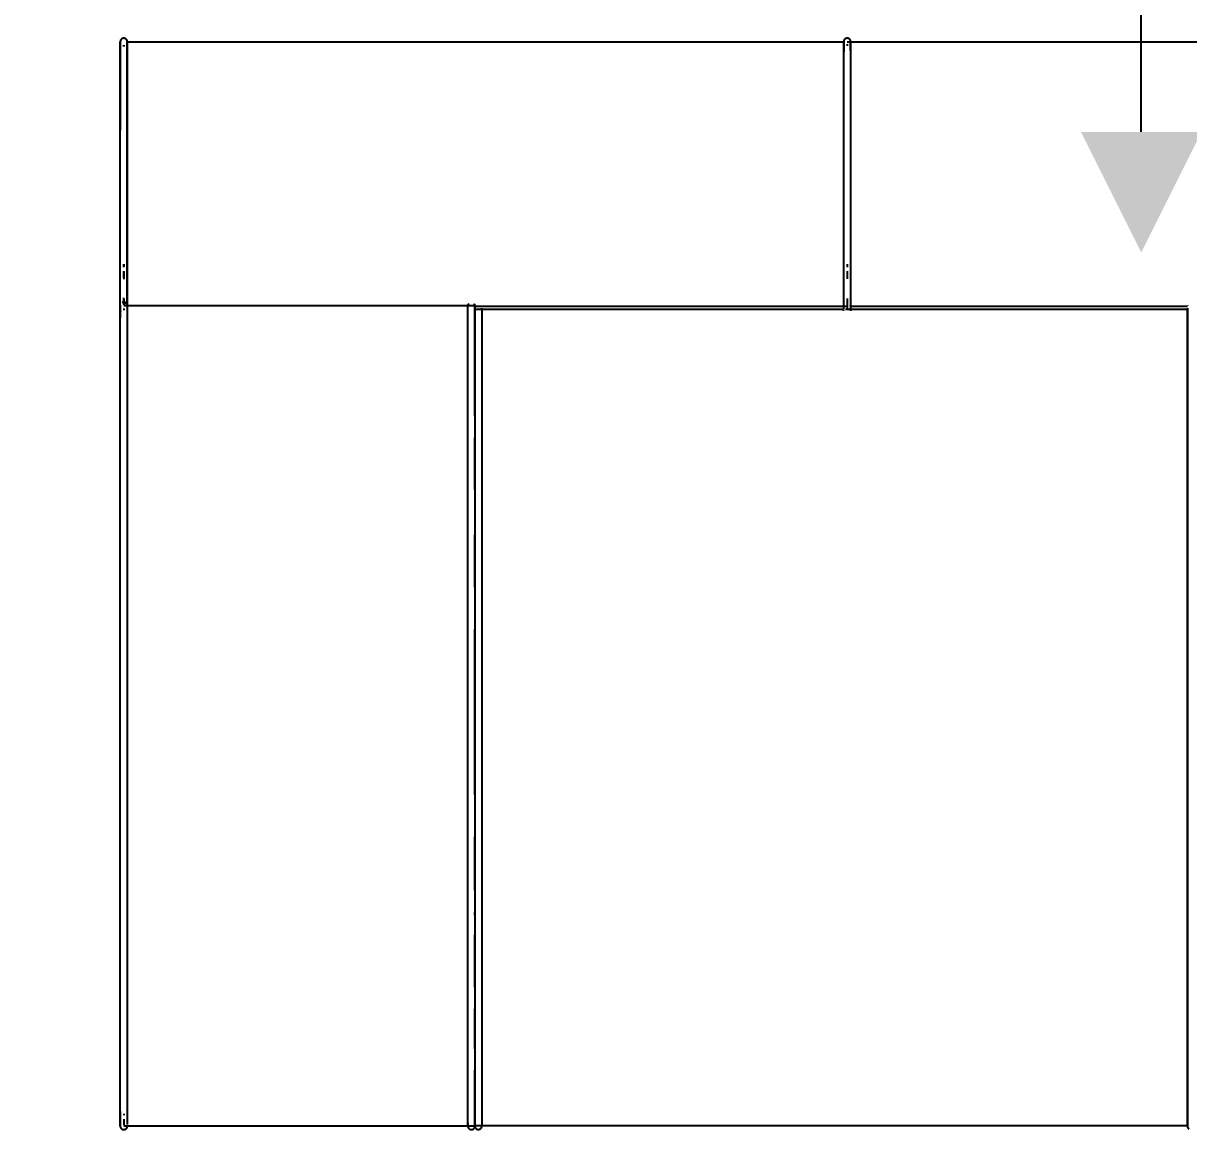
# Model space of a CAD drawing. Header units: metres. Extents: x -658 to -58, y -713 to -118.
# Drawn here: x -318.821 to -317.758, y -141.377 to -140.368 of the extents above; entities that cross this region are included whole.
import ezdxf
from ezdxf import colors
from ezdxf.entities.mleader import LeaderData, LeaderLine
from ezdxf.math import Vec2, Vec3

# ---------------------------------------------------------------- set-up
doc = ezdxf.new("R2010")
doc.units = ezdxf.units.M
doc.header["$LTSCALE"] = 100
for name, color, linetype in [('ARR', 114, 'Continuous'), ('plan', 8, 'Continuous'), ('WATER TEXT', 3, 'Continuous')]:
    doc.layers.add(name, color=color, linetype=linetype)
doc.styles.add('02-GROUND-FOR WORK$0$MZ', font='romans.shx', dxfattribs={"width": 0.8})

# ---------------------------------------------------------------- blocks, each defined once
blk = doc.blocks.new('Boxplay_Two_Seat_Settee_Sofa__-_HighTower_13286 - Boxplay_Two_Seat_Settee_Sofa__-_HighTower_13286-V112-الدور الارضي')
for p, q in [((0.3431, 0.454), (-0.8399, 0.454)), ((0.3399, 0.454), (0.3399, 0.454)), ((0.3399, 0.4461), (0.3399, 0.454)), ((0.3431, 0.4516), (0.3431, 0.4503)), ((0.3462, 0.454), (0.3462, 0.4446)), ((1.0001, 0.454), (0.3462, 0.454)), ((0.3462, 0.4488), (0.3462, 0.454)), ((0.3462, 0.251), (0.3462, 0.4488)), ((1.0001, 0.454), (1.0001, 0.454)), ((1.0001, 0.4461), (1.0001, 0.454)), ((1.0001, 0.4488), (1.0001, 0.454)), ((1.0001, 0.251), (1.0001, 0.4488)), ((1.0033, 0.4508), (1.0033, 0.4496)), ((1.0033, 0.4497), (1.0033, 0.4508)), ((1.0065, 0.3065), (1.0065, 0.3732)), ((1.0065, 0.2147), (1.0065, 0.2869)), ((0.3431, 0.251), (0.3431, 0.2481)), ((0.3462, 0.2446), (0.3462, 0.251)), ((1.0001, 0.2446), (1.0001, 0.251)), ((1.0033, 0.2481), (1.0033, 0.2511)), ((1.0033, 0.2509), (1.0033, 0.2488)), ((1.0033, 0.2384), (1.0033, 0.2447)), ((0.3431, 0.2446), (0.3431, 0.2376)), ((0.3462, 0.2096), (0.3462, 0.2446)), ((1.0001, 0.2134), (1.0001, 0.2446)), ((1.0033, 0.2442), (1.0033, 0.2374)), ((0.3403, 0.2127), (0.0326, 0.2127)), ((0.6828, 0.2127), (0.3422, 0.2127)), ((0.3431, 0.2195), (0.3431, 0.2096)), ((0.6828, 0.2131), (0.6828, 0.2096)), ((0.686, 0.2131), (0.6828, 0.2131)), ((0.6828, 0.2075), (0.6828, 0.2131)), ((1.0033, 0.2131), (0.6863, 0.2131)), ((0.6892, 0.2096), (0.6892, 0.2131)), ((1.0001, 0.2131), (1.0001, 0.2096)), ((1.0033, 0.2147), (1.0033, 0.2202)), ((1.0033, 0.2192), (1.0033, 0.2138)), ((1.0033, 0.2142), (1.0033, 0.2148)), ((1.0065, 0.2096), (1.0065, 0.2131)), ((1.0065, 0.2108), (1.0065, 0.2127)), ((1.0065, 0.2108), (1.0065, 0.2127)), ((0.3445, 0.2098), (0.0326, 0.2098)), ((0.0326, 0.2098), (0.0326, 0.2041)), ((0.0326, 0.2041), (0.0326, -0.5224)), ((0.3399, 0.2096), (0.3399, 0.2088)), ((0.3399, 0.2088), (0.3399, 0.2083)), ((0.3462, 0.2085), (0.3462, 0.2088)), ((0.6794, 0.2098), (0.3463, 0.2098)), ((0.6765, 0.2098), (0.6765, 0.2098)), ((0.6765, 0.2098), (0.6765, 0.2096)), ((0.6765, 0.2096), (0.6765, 0.2088)), ((0.6765, 0.2088), (0.6765, 0.2083)), ((0.6828, 0.2098), (0.6797, 0.2098)), ((0.6828, 0.1125), (0.6828, 0.2075)), ((1.0033, 0.2105), (1.0033, 0.209)), ((1.0065, 0.2085), (1.0065, 0.2108)), ((1.0065, 0.2085), (1.0065, 0.2108)), ((1.0065, 0.2085), (1.0065, 0.2083)), ((1.0065, 0.2085), (1.0065, 0.2083)), ((1.0065, 0.1692), (1.0065, 0.2019)), ((1.0065, 0.113), (1.0065, 0.1495)), ((0.6828, 0.0453), (0.6828, 0.0926)), ((1.0065, 0.0457), (1.0065, 0.093)), ((0.6828, -0.0435), (0.6828, 0.004)), ((1.0065, -0.1416), (1.0065, 0.0048)), ((0.6828, -0.2329), (0.6828, -0.0825)), ((0.6828, -0.3202), (0.6828, -0.2719)), ((1.0065, -0.3194), (1.0065, -0.2719)), ((0.6828, -0.3427), (0.6828, -0.3406)), ((0.6828, -0.4085), (0.6828, -0.3611)), ((1.0065, -0.4079), (1.0065, -0.3606)), ((0.6828, -0.4651), (0.6828, -0.4285)), ((1.0065, -0.5219), (1.0065, -0.4279)), ((0.6828, -0.5229), (0.6828, -0.4847)), ((0.0326, -0.5224), (0.0326, -0.5282)), ((0.0326, -0.5282), (0.0326, -0.5347)), ((0.6828, -0.5286), (0.6828, -0.5229)), ((0.6828, -0.5286), (0.6828, -0.5343)), ((0.6828, -0.5348), (0.6828, -0.5286)), ((1.0001, -0.5286), (1.0001, -0.5343)), ((1.0033, -0.5243), (1.0033, -0.5257)), ((1.0033, -0.5293), (1.0033, -0.5348)), ((0.0326, -0.5355), (0.6828, -0.5355)), ((0.6828, -0.5347), (0.6828, -0.5347)), ((0.6828, -0.5357), (1.0033, -0.5357)), ((0.6892, -0.5327), (0.6892, -0.5341))]:
    blk.add_line(p, q)
at = {"flags": 128}
for points in [[(0.3399, 0.454), (0.3399, 0.4541), (0.3399, 0.4542), (0.3399, 0.4544), (0.3399, 0.4545), (0.34, 0.4546), (0.34, 0.4547), (0.34, 0.4549), (0.3401, 0.455), (0.3401, 0.4551), (0.3401, 0.4552), (0.3402, 0.4553), (0.3403, 0.4555), (0.3403, 0.4556), (0.3404, 0.4557), (0.3405, 0.4558), (0.3405, 0.4559), (0.3406, 0.456), (0.3407, 0.4561), (0.3408, 0.4562), (0.3409, 0.4563), (0.341, 0.4564), (0.341, 0.4564), (0.3411, 0.4565), (0.3413, 0.4566), (0.3414, 0.4567), (0.3415, 0.4567), (0.3416, 0.4568), (0.3417, 0.4568), (0.3418, 0.4569), (0.3419, 0.4569), (0.342, 0.457), (0.3422, 0.457), (0.3423, 0.4571), (0.3424, 0.4571), (0.3425, 0.4571), (0.3427, 0.4571), (0.3428, 0.4572), (0.3429, 0.4572), (0.343, 0.4572), (0.3431, 0.4572)], [(0.3399, 0.454), (0.3399, 0.454), (0.3399, 0.454), (0.3399, 0.4539), (0.3399, 0.4539), (0.3399, 0.4539), (0.3399, 0.4538), (0.3399, 0.4537), (0.3399, 0.4537), (0.3399, 0.4536), (0.3399, 0.4535), (0.3399, 0.4534), (0.3399, 0.4533), (0.3399, 0.4531), (0.3399, 0.453), (0.3399, 0.4529), (0.3399, 0.4527), (0.3399, 0.4526), (0.3399, 0.4524), (0.3399, 0.4522), (0.3399, 0.4521), (0.3399, 0.4519), (0.3399, 0.4517), (0.3399, 0.4515), (0.3399, 0.4513), (0.3399, 0.4511), (0.3399, 0.4509), (0.3399, 0.4506), (0.3399, 0.4504), (0.3399, 0.4502), (0.3399, 0.4499), (0.3399, 0.4497), (0.3399, 0.4495), (0.3399, 0.4492), (0.3399, 0.449), (0.3399, 0.4488)], [(0.3399, 0.4488), (0.3399, 0.4022), (0.3399, 0.3552), (0.3399, 0.308), (0.3399, 0.2608), (0.3399, 0.251)], [(0.3431, 0.4572), (0.3432, 0.4572), (0.3433, 0.4572), (0.3435, 0.4571), (0.3436, 0.4571), (0.3437, 0.4571), (0.3438, 0.4571), (0.3439, 0.457), (0.3441, 0.457), (0.3442, 0.457), (0.3443, 0.4569), (0.3444, 0.4569), (0.3445, 0.4568), (0.3446, 0.4567), (0.3448, 0.4567), (0.3449, 0.4566), (0.345, 0.4565), (0.3451, 0.4565), (0.3452, 0.4564), (0.3453, 0.4563), (0.3453, 0.4562), (0.3454, 0.4561), (0.3455, 0.456), (0.3456, 0.4559), (0.3457, 0.4558), (0.3457, 0.4557), (0.3458, 0.4556), (0.3459, 0.4555), (0.3459, 0.4554), (0.346, 0.4553), (0.346, 0.4551), (0.3461, 0.455), (0.3461, 0.4549), (0.3461, 0.4548), (0.3462, 0.4547), (0.3462, 0.4545), (0.3462, 0.4544), (0.3462, 0.4543), (0.3462, 0.4542), (0.3462, 0.454), (0.3462, 0.454)], [(0.3462, 0.4488), (0.3462, 0.4491), (0.3462, 0.4493), (0.3462, 0.4496), (0.3462, 0.4498), (0.3462, 0.45), (0.3462, 0.4503), (0.3462, 0.4505), (0.3462, 0.4507), (0.3462, 0.451), (0.3462, 0.4512), (0.3462, 0.4514), (0.3462, 0.4516), (0.3462, 0.4518), (0.3462, 0.452), (0.3462, 0.4521), (0.3462, 0.4523), (0.3462, 0.4525), (0.3462, 0.4526), (0.3462, 0.4528), (0.3462, 0.4529), (0.3462, 0.4531), (0.3462, 0.4532), (0.3462, 0.4533), (0.3462, 0.4534), (0.3462, 0.4535), (0.3462, 0.4536), (0.3462, 0.4537), (0.3462, 0.4538), (0.3462, 0.4538), (0.3462, 0.4539), (0.3462, 0.4539), (0.3462, 0.454), (0.3462, 0.454), (0.3462, 0.454)], [(0.3462, 0.454), (0.3462, 0.454), (0.3462, 0.454)], [(0.3462, 0.251), (0.3462, 0.2983), (0.3462, 0.3455), (0.3462, 0.3925), (0.3462, 0.4392), (0.3462, 0.4488)], [(1.0001, 0.454), (1.0001, 0.4541), (1.0001, 0.4542), (1.0001, 0.4544), (1.0002, 0.4545), (1.0002, 0.4546), (1.0002, 0.4547), (1.0002, 0.4549), (1.0003, 0.455), (1.0003, 0.4551), (1.0004, 0.4552), (1.0004, 0.4553), (1.0005, 0.4555), (1.0005, 0.4556), (1.0006, 0.4557), (1.0007, 0.4558), (1.0008, 0.4559), (1.0008, 0.456), (1.0009, 0.4561), (1.001, 0.4562), (1.0011, 0.4563), (1.0012, 0.4564), (1.0013, 0.4564), (1.0014, 0.4565), (1.0015, 0.4566), (1.0016, 0.4567), (1.0017, 0.4567), (1.0018, 0.4568), (1.0019, 0.4568), (1.002, 0.4569), (1.0021, 0.4569), (1.0023, 0.457), (1.0024, 0.457), (1.0025, 0.4571), (1.0026, 0.4571), (1.0028, 0.4571), (1.0029, 0.4571), (1.003, 0.4572), (1.0031, 0.4572), (1.0033, 0.4572), (1.0033, 0.4572)], [(1.0001, 0.454), (1.0001, 0.454), (1.0001, 0.454), (1.0001, 0.4539), (1.0001, 0.4539), (1.0001, 0.4539), (1.0001, 0.4538), (1.0001, 0.4537), (1.0001, 0.4537), (1.0001, 0.4536), (1.0001, 0.4535), (1.0001, 0.4534), (1.0001, 0.4533), (1.0001, 0.4531), (1.0001, 0.453), (1.0001, 0.4529), (1.0001, 0.4527), (1.0001, 0.4526), (1.0001, 0.4524), (1.0001, 0.4522), (1.0001, 0.4521), (1.0001, 0.4519), (1.0001, 0.4517), (1.0001, 0.4515), (1.0001, 0.4513), (1.0001, 0.4511), (1.0001, 0.4509), (1.0001, 0.4506), (1.0001, 0.4504), (1.0001, 0.4502), (1.0001, 0.4499), (1.0001, 0.4497), (1.0001, 0.4495), (1.0001, 0.4492), (1.0001, 0.449), (1.0001, 0.4488)], [(1.0001, 0.4488), (1.0001, 0.4022), (1.0001, 0.3552), (1.0001, 0.308), (1.0001, 0.2608), (1.0001, 0.251)], [(1.0033, 0.4572), (1.0034, 0.4572), (1.0036, 0.4572), (1.0037, 0.4571), (1.0038, 0.4571), (1.0039, 0.4571), (1.0041, 0.4571), (1.0042, 0.457), (1.0043, 0.457), (1.0044, 0.457), (1.0045, 0.4569), (1.0047, 0.4569), (1.0048, 0.4568), (1.0049, 0.4567), (1.005, 0.4567), (1.0051, 0.4566), (1.0052, 0.4565), (1.0053, 0.4565), (1.0054, 0.4564), (1.0055, 0.4563), (1.0056, 0.4562), (1.0057, 0.4561), (1.0057, 0.456), (1.0058, 0.4559), (1.0059, 0.4558), (1.006, 0.4557), (1.006, 0.4556), (1.0061, 0.4555), (1.0062, 0.4554), (1.0062, 0.4553), (1.0063, 0.4551), (1.0063, 0.455), (1.0063, 0.4549), (1.0064, 0.4548), (1.0064, 0.4547), (1.0064, 0.4545), (1.0064, 0.4544), (1.0065, 0.4543), (1.0065, 0.4542), (1.0065, 0.454), (1.0065, 0.454)], [(1.0065, 0.4488), (1.0065, 0.4491), (1.0065, 0.4493), (1.0065, 0.4496), (1.0065, 0.4498), (1.0065, 0.45), (1.0065, 0.4503), (1.0065, 0.4505), (1.0065, 0.4507), (1.0065, 0.451), (1.0065, 0.4512), (1.0065, 0.4514), (1.0065, 0.4516), (1.0065, 0.4518), (1.0065, 0.452), (1.0065, 0.4521), (1.0065, 0.4523), (1.0065, 0.4525), (1.0065, 0.4526), (1.0065, 0.4528), (1.0065, 0.4529), (1.0065, 0.4531), (1.0065, 0.4532), (1.0065, 0.4533), (1.0065, 0.4534), (1.0065, 0.4535), (1.0065, 0.4536), (1.0065, 0.4537), (1.0065, 0.4538), (1.0065, 0.4538), (1.0065, 0.4539), (1.0065, 0.4539), (1.0065, 0.454), (1.0065, 0.454), (1.0065, 0.454)], [(1.0065, 0.454), (1.0065, 0.454), (1.0065, 0.454)], [(1.0065, 0.454), (1.0065, 0.4321), (1.0065, 0.3994), (1.0065, 0.3794)], [(1.0065, 0.251), (1.0065, 0.2983), (1.0065, 0.3455), (1.0065, 0.3925), (1.0065, 0.4392), (1.0065, 0.4488)], [(1.0065, 0.3794), (1.0065, 0.3794), (1.0065, 0.3793), (1.0065, 0.3793), (1.0065, 0.3792), (1.0065, 0.3791), (1.0065, 0.379), (1.0065, 0.3789), (1.0065, 0.3788), (1.0065, 0.3787), (1.0065, 0.3785), (1.0065, 0.3784), (1.0065, 0.3783), (1.0065, 0.3781), (1.0065, 0.3779), (1.0065, 0.3778), (1.0065, 0.3776), (1.0065, 0.3774), (1.0065, 0.3772), (1.0065, 0.377), (1.0065, 0.3768), (1.0065, 0.3766), (1.0065, 0.3764), (1.0065, 0.3762), (1.0065, 0.3759), (1.0065, 0.3757), (1.0065, 0.3755), (1.0065, 0.3752), (1.0065, 0.375), (1.0065, 0.3747), (1.0065, 0.3745), (1.0065, 0.3742), (1.0065, 0.374), (1.0065, 0.3737), (1.0065, 0.3735), (1.0065, 0.3732), (1.0065, 0.3732)], [(0.3399, 0.251), (0.3399, 0.2507), (0.3399, 0.2505), (0.3399, 0.2502), (0.3399, 0.25), (0.3399, 0.2497), (0.3399, 0.2495), (0.3399, 0.2492), (0.3399, 0.249), (0.3399, 0.2487), (0.3399, 0.2485), (0.3399, 0.2483), (0.3399, 0.248), (0.3399, 0.2478), (0.3399, 0.2476), (0.3399, 0.2474), (0.3399, 0.2472), (0.3399, 0.247), (0.3399, 0.2468), (0.3399, 0.2466), (0.3399, 0.2464), (0.3399, 0.2462), (0.3399, 0.2461), (0.3399, 0.2459), (0.3399, 0.2457), (0.3399, 0.2456), (0.3399, 0.2455), (0.3399, 0.2453), (0.3399, 0.2452), (0.3399, 0.2451), (0.3399, 0.245), (0.3399, 0.2449), (0.3399, 0.2448), (0.3399, 0.2447), (0.3399, 0.2447), (0.3399, 0.2446), (0.3399, 0.2446), (0.3399, 0.2446)], [(0.3462, 0.2446), (0.3462, 0.2446), (0.3462, 0.2447), (0.3462, 0.2447), (0.3462, 0.2448), (0.3462, 0.2449), (0.3462, 0.245), (0.3462, 0.2451), (0.3462, 0.2452), (0.3462, 0.2453), (0.3462, 0.2454), (0.3462, 0.2456), (0.3462, 0.2457), (0.3462, 0.2459), (0.3462, 0.246), (0.3462, 0.2462), (0.3462, 0.2464), (0.3462, 0.2465), (0.3462, 0.2467), (0.3462, 0.2469), (0.3462, 0.2471), (0.3462, 0.2473), (0.3462, 0.2476), (0.3462, 0.2478), (0.3462, 0.248), (0.3462, 0.2482), (0.3462, 0.2485), (0.3462, 0.2487), (0.3462, 0.2489), (0.3462, 0.2492), (0.3462, 0.2494), (0.3462, 0.2497), (0.3462, 0.2499), (0.3462, 0.2502), (0.3462, 0.2504), (0.3462, 0.2507), (0.3462, 0.2509), (0.3462, 0.251)], [(1.0001, 0.251), (1.0001, 0.2507), (1.0001, 0.2505), (1.0001, 0.2502), (1.0001, 0.25), (1.0001, 0.2497), (1.0001, 0.2495), (1.0001, 0.2492), (1.0001, 0.249), (1.0001, 0.2487), (1.0001, 0.2485), (1.0001, 0.2483), (1.0001, 0.248), (1.0001, 0.2478), (1.0001, 0.2476), (1.0001, 0.2474), (1.0001, 0.2472), (1.0001, 0.247), (1.0001, 0.2468), (1.0001, 0.2466), (1.0001, 0.2464), (1.0001, 0.2462), (1.0001, 0.2461), (1.0001, 0.2459), (1.0001, 0.2457), (1.0001, 0.2456), (1.0001, 0.2455), (1.0001, 0.2453), (1.0001, 0.2452), (1.0001, 0.2451), (1.0001, 0.245), (1.0001, 0.2449), (1.0001, 0.2448), (1.0001, 0.2447), (1.0001, 0.2447), (1.0001, 0.2446), (1.0001, 0.2446), (1.0001, 0.2446)], [(1.0065, 0.2446), (1.0065, 0.2446), (1.0065, 0.2447), (1.0065, 0.2447), (1.0065, 0.2448), (1.0065, 0.2449), (1.0065, 0.245), (1.0065, 0.2451), (1.0065, 0.2452), (1.0065, 0.2453), (1.0065, 0.2454), (1.0065, 0.2456), (1.0065, 0.2457), (1.0065, 0.2459), (1.0065, 0.246), (1.0065, 0.2462), (1.0065, 0.2464), (1.0065, 0.2465), (1.0065, 0.2467), (1.0065, 0.2469), (1.0065, 0.2471), (1.0065, 0.2473), (1.0065, 0.2476), (1.0065, 0.2478), (1.0065, 0.248), (1.0065, 0.2482), (1.0065, 0.2485), (1.0065, 0.2487), (1.0065, 0.2489), (1.0065, 0.2492), (1.0065, 0.2494), (1.0065, 0.2497), (1.0065, 0.2499), (1.0065, 0.2502), (1.0065, 0.2504), (1.0065, 0.2507), (1.0065, 0.2509), (1.0065, 0.251)], [(0.3399, 0.2446), (0.3399, 0.2246), (0.3399, 0.211), (0.3399, 0.2096)], [(0.3462, 0.2096), (0.3462, 0.2221), (0.3462, 0.2412), (0.3462, 0.2446)], [(1.0001, 0.2446), (1.0001, 0.2246), (1.0001, 0.211), (1.0001, 0.2096)], [(1.0065, 0.2096), (1.0065, 0.2221), (1.0065, 0.2412), (1.0065, 0.2446)], [(0.0326, 0.2132), (0.0326, 0.213), (0.0326, 0.2129), (0.0326, 0.2128)], [(0.3399, 0.2129), (0.3399, 0.213), (0.3399, 0.2131)], [(0.6765, 0.2129), (0.6765, 0.213), (0.6765, 0.2131)], [(0.6828, 0.2131), (0.6828, 0.2133), (0.6829, 0.2134), (0.6829, 0.2135), (0.6829, 0.2136), (0.6829, 0.2138), (0.6829, 0.2139), (0.683, 0.214), (0.683, 0.2141), (0.6831, 0.2143), (0.6831, 0.2144), (0.6831, 0.2145), (0.6832, 0.2146), (0.6833, 0.2147), (0.6833, 0.2148)], [(0.6828, 0.2131), (0.6828, 0.2131), (0.6828, 0.2131)], [(0.6828, 0.2131), (0.6828, 0.2131), (0.6828, 0.2131), (0.6828, 0.2131), (0.6828, 0.2131), (0.6828, 0.213), (0.6828, 0.2129), (0.6828, 0.2129), (0.6828, 0.2128), (0.6828, 0.2127), (0.6828, 0.2126), (0.6828, 0.2125), (0.6828, 0.2124), (0.6828, 0.2123), (0.6828, 0.2122), (0.6828, 0.212), (0.6828, 0.2119), (0.6828, 0.2117), (0.6828, 0.2116), (0.6828, 0.2114), (0.6828, 0.2112), (0.6828, 0.211), (0.6828, 0.2108), (0.6828, 0.2106), (0.6828, 0.2104), (0.6828, 0.2102), (0.6828, 0.21), (0.6828, 0.2098), (0.6828, 0.2095), (0.6828, 0.2093), (0.6828, 0.2091), (0.6828, 0.2088), (0.6828, 0.2086), (0.6828, 0.2084), (0.6828, 0.2081), (0.6828, 0.2079), (0.6828, 0.2076), (0.6828, 0.2075)], [(0.6888, 0.2147), (0.6888, 0.2146), (0.6889, 0.2145), (0.6889, 0.2144), (0.689, 0.2143), (0.689, 0.2142), (0.6891, 0.214), (0.6891, 0.2139), (0.6891, 0.2138), (0.6892, 0.2137), (0.6892, 0.2135), (0.6892, 0.2134), (0.6892, 0.2133), (0.6892, 0.2132), (0.6892, 0.2131)], [(0.6892, 0.2075), (0.6892, 0.2077), (0.6892, 0.208), (0.6892, 0.2082), (0.6892, 0.2085), (0.6892, 0.2087), (0.6892, 0.2089), (0.6892, 0.2092), (0.6892, 0.2094), (0.6892, 0.2096), (0.6892, 0.2099), (0.6892, 0.2101), (0.6892, 0.2103), (0.6892, 0.2105), (0.6892, 0.2107), (0.6892, 0.2109), (0.6892, 0.2111), (0.6892, 0.2113), (0.6892, 0.2115), (0.6892, 0.2116), (0.6892, 0.2118), (0.6892, 0.2119), (0.6892, 0.2121), (0.6892, 0.2122), (0.6892, 0.2123), (0.6892, 0.2125), (0.6892, 0.2126), (0.6892, 0.2127), (0.6892, 0.2128), (0.6892, 0.2128), (0.6892, 0.2129), (0.6892, 0.213), (0.6892, 0.213), (0.6892, 0.2131), (0.6892, 0.2131), (0.6892, 0.2131), (0.6892, 0.2131)], [(0.6892, 0.2131), (0.6892, 0.2131), (0.6892, 0.2131)], [(1.0001, 0.2131), (1.0001, 0.2133), (1.0001, 0.2134), (1.0001, 0.2135), (1.0002, 0.2136), (1.0002, 0.2138), (1.0002, 0.2139), (1.0002, 0.214), (1.0003, 0.2141), (1.0003, 0.2143), (1.0004, 0.2144), (1.0004, 0.2145), (1.0005, 0.2146), (1.0005, 0.2147), (1.0006, 0.2148), (1.0007, 0.2149), (1.0008, 0.215), (1.0008, 0.2151), (1.0009, 0.2152), (1.001, 0.2153), (1.0011, 0.2154), (1.0012, 0.2155), (1.0013, 0.2156), (1.0014, 0.2157), (1.0015, 0.2157), (1.0016, 0.2158), (1.0017, 0.2159), (1.0018, 0.2159), (1.0019, 0.216), (1.002, 0.216), (1.0021, 0.2161), (1.0023, 0.2161), (1.0024, 0.2162), (1.0025, 0.2162), (1.0026, 0.2162), (1.0028, 0.2163), (1.0029, 0.2163), (1.003, 0.2163), (1.0031, 0.2163), (1.0033, 0.2163), (1.0033, 0.2163)], [(1.0001, 0.2131), (1.0001, 0.2131), (1.0001, 0.2131)], [(1.0001, 0.2131), (1.0001, 0.2131), (1.0001, 0.2131), (1.0001, 0.2131), (1.0001, 0.2131), (1.0001, 0.213), (1.0001, 0.2129), (1.0001, 0.2129), (1.0001, 0.2128), (1.0001, 0.2127), (1.0001, 0.2126), (1.0001, 0.2125), (1.0001, 0.2124), (1.0001, 0.2123), (1.0001, 0.2122), (1.0001, 0.212), (1.0001, 0.2119), (1.0001, 0.2117), (1.0001, 0.2116), (1.0001, 0.2114), (1.0001, 0.2112), (1.0001, 0.211), (1.0001, 0.2108), (1.0001, 0.2106), (1.0001, 0.2104), (1.0001, 0.2102), (1.0001, 0.21), (1.0001, 0.2098), (1.0001, 0.2095), (1.0001, 0.2093), (1.0001, 0.2091), (1.0001, 0.2088), (1.0001, 0.2086), (1.0001, 0.2084), (1.0001, 0.2081), (1.0001, 0.2079), (1.0001, 0.2076), (1.0001, 0.2075)], [(1.0002, 0.2133), (1.0002, 0.2134), (1.0002, 0.2135), (1.0002, 0.2136), (1.0003, 0.2137), (1.0003, 0.2139), (1.0004, 0.214), (1.0004, 0.2141), (1.0005, 0.2142)], [(1.0008, 0.2147), (1.0009, 0.2148), (1.001, 0.2149), (1.0011, 0.215), (1.0012, 0.2151), (1.0013, 0.2152), (1.0014, 0.2153), (1.0015, 0.2153), (1.0016, 0.2154), (1.0017, 0.2155), (1.0018, 0.2155), (1.0019, 0.2156), (1.002, 0.2157), (1.0021, 0.2157), (1.0023, 0.2158), (1.0024, 0.2158), (1.0025, 0.2158), (1.0026, 0.2159), (1.0028, 0.2159), (1.0029, 0.2159), (1.003, 0.2159), (1.0031, 0.2159), (1.0033, 0.2159), (1.0033, 0.2159)], [(1.0033, 0.2163), (1.0034, 0.2163), (1.0036, 0.2163), (1.0037, 0.2163), (1.0038, 0.2163), (1.0039, 0.2162), (1.0041, 0.2162), (1.0042, 0.2162), (1.0043, 0.2161), (1.0044, 0.2161), (1.0045, 0.2161), (1.0047, 0.216), (1.0048, 0.2159)], [(1.0033, 0.2159), (1.0034, 0.2159), (1.0036, 0.2159), (1.0037, 0.2159), (1.0038, 0.2159), (1.0039, 0.2159), (1.0041, 0.2158), (1.0042, 0.2158)], [(1.0033, 0.2159), (1.0034, 0.2159), (1.0036, 0.2159), (1.0037, 0.2159), (1.0038, 0.2159), (1.0039, 0.2159), (1.0041, 0.2158), (1.0042, 0.2158)], [(1.0064, 0.2133), (1.0064, 0.2132), (1.0065, 0.213), (1.0065, 0.2129), (1.0065, 0.2128), (1.0065, 0.2127)], [(1.0064, 0.2133), (1.0064, 0.2132), (1.0065, 0.213), (1.0065, 0.2129), (1.0065, 0.2128), (1.0065, 0.2127)], [(1.0065, 0.2134), (1.0065, 0.2133), (1.0065, 0.2132), (1.0065, 0.2131)], [(1.0065, 0.2134), (1.0065, 0.2132), (1.0065, 0.2129), (1.0065, 0.2127), (1.0065, 0.2124), (1.0065, 0.2122), (1.0065, 0.212), (1.0065, 0.2117), (1.0065, 0.2115), (1.0065, 0.2113), (1.0065, 0.2111), (1.0065, 0.2109)], [(1.0065, 0.2075), (1.0065, 0.2077), (1.0065, 0.208), (1.0065, 0.2082), (1.0065, 0.2085), (1.0065, 0.2087), (1.0065, 0.2089), (1.0065, 0.2092), (1.0065, 0.2094), (1.0065, 0.2096), (1.0065, 0.2099), (1.0065, 0.2101), (1.0065, 0.2103), (1.0065, 0.2105), (1.0065, 0.2107), (1.0065, 0.2109), (1.0065, 0.2111), (1.0065, 0.2113), (1.0065, 0.2115), (1.0065, 0.2116), (1.0065, 0.2118), (1.0065, 0.2119), (1.0065, 0.2121), (1.0065, 0.2122), (1.0065, 0.2123), (1.0065, 0.2125), (1.0065, 0.2126), (1.0065, 0.2127), (1.0065, 0.2128), (1.0065, 0.2128), (1.0065, 0.2129), (1.0065, 0.213), (1.0065, 0.213), (1.0065, 0.2131), (1.0065, 0.2131), (1.0065, 0.2131), (1.0065, 0.2131)], [(1.0065, 0.2131), (1.0065, 0.2131), (1.0065, 0.2131)], [(1.0065, 0.2127), (1.0065, 0.2108), (1.0065, 0.2083)], [(1.0065, 0.2127), (1.0065, 0.2108), (1.0065, 0.2083)], [(0.0325, 0.2107), (0.0325, 0.2106), (0.0325, 0.2105), (0.0326, 0.2104), (0.0326, 0.2102), (0.0326, 0.2101), (0.0326, 0.21), (0.0326, 0.2099), (0.0326, 0.2098)], [(0.0326, 0.2041), (0.0326, 0.2043), (0.0326, 0.2046), (0.0326, 0.2048), (0.0326, 0.2051), (0.0326, 0.2053), (0.0326, 0.2055), (0.0326, 0.2058), (0.0326, 0.206), (0.0326, 0.2063), (0.0326, 0.2065), (0.0326, 0.2067), (0.0326, 0.2069), (0.0326, 0.2071), (0.0326, 0.2073), (0.0326, 0.2075), (0.0326, 0.2077), (0.0326, 0.2079), (0.0326, 0.2081), (0.0326, 0.2083), (0.0326, 0.2084), (0.0326, 0.2086), (0.0326, 0.2087), (0.0326, 0.2089), (0.0326, 0.209), (0.0326, 0.2091), (0.0326, 0.2092), (0.0326, 0.2093), (0.0326, 0.2094), (0.0326, 0.2095), (0.0326, 0.2096), (0.0326, 0.2096), (0.0326, 0.2097), (0.0326, 0.2098), (0.0326, 0.2098), (0.0326, 0.2098), (0.0326, 0.2098), (0.0326, 0.2098)], [(0.0326, 0.2098), (0.0326, 0.2098), (0.0326, 0.2098)], [(0.0326, -0.5224), (0.0326, -0.3603), (0.0326, -0.1978), (0.0326, -0.0353), (0.0326, 0.127), (0.0326, 0.2041)], [(0.6765, 0.2098), (0.6765, 0.21), (0.6765, 0.2101), (0.6765, 0.2102), (0.6765, 0.2103), (0.6766, 0.2105), (0.6766, 0.2106), (0.6766, 0.2107)], [(0.6765, 0.2098), (0.6765, 0.2098), (0.6765, 0.2098), (0.6765, 0.2098), (0.6765, 0.2098), (0.6765, 0.2097), (0.6765, 0.2096), (0.6765, 0.2096), (0.6765, 0.2095), (0.6765, 0.2094), (0.6765, 0.2093), (0.6765, 0.2092), (0.6765, 0.2091), (0.6765, 0.209), (0.6765, 0.2089), (0.6765, 0.2087), (0.6765, 0.2086), (0.6765, 0.2084), (0.6765, 0.2083), (0.6765, 0.2081), (0.6765, 0.2079), (0.6765, 0.2077), (0.6765, 0.2075), (0.6765, 0.2073), (0.6765, 0.2071), (0.6765, 0.2069), (0.6765, 0.2067), (0.6765, 0.2065), (0.6765, 0.2062), (0.6765, 0.206), (0.6765, 0.2058), (0.6765, 0.2055), (0.6765, 0.2053), (0.6765, 0.2051), (0.6765, 0.2048), (0.6765, 0.2046), (0.6765, 0.2043), (0.6765, 0.2041)], [(0.6765, 0.2041), (0.6765, 0.042), (0.6765, -0.1205), (0.6765, -0.283), (0.6765, -0.4453), (0.6765, -0.5224)], [(0.6827, 0.2107), (0.6828, 0.2106), (0.6828, 0.2105), (0.6828, 0.2104)], [(0.6828, 0.2075), (0.6828, 0.0702), (0.6828, -0.0675), (0.6828, -0.2053), (0.6828, -0.343), (0.6828, -0.4804), (0.6828, -0.5229)], [(0.6892, -0.5229), (0.6892, -0.3856), (0.6892, -0.2479), (0.6892, -0.1101), (0.6892, 0.0276), (0.6892, 0.165), (0.6892, 0.2075)], [(1.0001, 0.2075), (1.0001, 0.0702), (1.0001, -0.0675), (1.0001, -0.2053), (1.0001, -0.343), (1.0001, -0.4804), (1.0001, -0.5229)], [(1.0065, 0.2083), (1.0065, 0.2081), (1.0065, 0.208), (1.0065, 0.2079), (1.0064, 0.2078), (1.0064, 0.2076)], [(1.0065, 0.2083), (1.0065, 0.2082), (1.0065, 0.2081), (1.0065, 0.2079), (1.0064, 0.2078), (1.0064, 0.2077)], [(1.0065, 0.2083), (1.0065, 0.2081), (1.0065, 0.208), (1.0065, 0.2079), (1.0064, 0.2078), (1.0064, 0.2076)], [(1.0065, 0.2091), (1.0065, 0.209), (1.0065, 0.2088), (1.0065, 0.2088), (1.0065, 0.2087), (1.0065, 0.2086), (1.0065, 0.2085), (1.0065, 0.2085), (1.0065, 0.2084), (1.0065, 0.2084), (1.0065, 0.2083), (1.0065, 0.2083), (1.0065, 0.2083)], [(1.0065, 0.2083), (1.0065, 0.2085), (1.0065, 0.2088)], [(1.0065, 0.2083), (1.0065, 0.2085), (1.0065, 0.2088)], [(1.0065, 0.2083), (1.0065, 0.2083), (1.0065, 0.2082), (1.0065, 0.2082), (1.0065, 0.2081), (1.0065, 0.2081), (1.0065, 0.208), (1.0065, 0.2079), (1.0065, 0.2078), (1.0065, 0.2077), (1.0065, 0.2076), (1.0065, 0.2075), (1.0065, 0.2074), (1.0065, 0.2073), (1.0065, 0.2071), (1.0065, 0.207), (1.0065, 0.2068), (1.0065, 0.2066), (1.0065, 0.2065), (1.0065, 0.2063), (1.0065, 0.2061), (1.0065, 0.2059), (1.0065, 0.2057), (1.0065, 0.2055), (1.0065, 0.2053), (1.0065, 0.205), (1.0065, 0.2048), (1.0065, 0.2046), (1.0065, 0.2044), (1.0065, 0.2041), (1.0065, 0.2039), (1.0065, 0.2036), (1.0065, 0.2034), (1.0065, 0.2031), (1.0065, 0.2029), (1.0065, 0.2026), (1.0065, 0.2024), (1.0065, 0.2021), (1.0065, 0.2019)], [(1.0065, 0.2083), (1.0065, 0.2083), (1.0065, 0.2083)], [(1.0065, -0.5229), (1.0065, -0.3856), (1.0065, -0.2479), (1.0065, -0.1101), (1.0065, 0.0276), (1.0065, 0.165), (1.0065, 0.2075)], [(0.0326, -0.5282), (0.0326, -0.5281), (0.0326, -0.5281), (0.0326, -0.5281), (0.0326, -0.528), (0.0326, -0.5279), (0.0326, -0.5279), (0.0326, -0.5278), (0.0326, -0.5277), (0.0326, -0.5276), (0.0326, -0.5275), (0.0326, -0.5273), (0.0326, -0.5272), (0.0326, -0.5271), (0.0326, -0.5269), (0.0326, -0.5268), (0.0326, -0.5266), (0.0326, -0.5264), (0.0326, -0.5262), (0.0326, -0.5261), (0.0326, -0.5259), (0.0326, -0.5257), (0.0326, -0.5255), (0.0326, -0.5252), (0.0326, -0.525), (0.0326, -0.5248), (0.0326, -0.5246), (0.0326, -0.5244), (0.0326, -0.5241), (0.0326, -0.5239), (0.0326, -0.5236), (0.0326, -0.5234), (0.0326, -0.5231), (0.0326, -0.5229), (0.0326, -0.5226), (0.0326, -0.5224)], [(0.0326, -0.5355), (0.0326, -0.5339), (0.0326, -0.5288), (0.0326, -0.5282)], [(0.6765, -0.5224), (0.6765, -0.5226), (0.6765, -0.5229), (0.6765, -0.5231), (0.6765, -0.5234), (0.6765, -0.5236), (0.6765, -0.5239), (0.6765, -0.5241), (0.6765, -0.5244), (0.6765, -0.5246), (0.6765, -0.5248), (0.6765, -0.525), (0.6765, -0.5253), (0.6765, -0.5255), (0.6765, -0.5257), (0.6765, -0.5259), (0.6765, -0.5261), (0.6765, -0.5262), (0.6765, -0.5264), (0.6765, -0.5266), (0.6765, -0.5268), (0.6765, -0.5269), (0.6765, -0.5271), (0.6765, -0.5272), (0.6765, -0.5273), (0.6765, -0.5275), (0.6765, -0.5276), (0.6765, -0.5277), (0.6765, -0.5278), (0.6765, -0.5279), (0.6765, -0.5279), (0.6765, -0.528), (0.6765, -0.5281), (0.6765, -0.5281), (0.6765, -0.5281), (0.6765, -0.5282)], [(0.6765, -0.5282), (0.6765, -0.5335), (0.6765, -0.5355), (0.6765, -0.5355)], [(0.6828, -0.5229), (0.6828, -0.5232), (0.6828, -0.5234), (0.6828, -0.5237), (0.6828, -0.5239), (0.6828, -0.5241), (0.6828, -0.5244), (0.6828, -0.5246), (0.6828, -0.5249), (0.6828, -0.5251), (0.6828, -0.5253), (0.6828, -0.5255), (0.6828, -0.5257), (0.6828, -0.526), (0.6828, -0.5262), (0.6828, -0.5264), (0.6828, -0.5265), (0.6828, -0.5267), (0.6828, -0.5269), (0.6828, -0.5271), (0.6828, -0.5272), (0.6828, -0.5274), (0.6828, -0.5275), (0.6828, -0.5277), (0.6828, -0.5278), (0.6828, -0.5279), (0.6828, -0.528), (0.6828, -0.5281), (0.6828, -0.5282), (0.6828, -0.5283), (0.6828, -0.5284), (0.6828, -0.5284), (0.6828, -0.5285), (0.6828, -0.5285), (0.6828, -0.5286), (0.6828, -0.5286)], [(0.6829, -0.5339), (0.6829, -0.5288), (0.6829, -0.5282)], [(0.6892, -0.5286), (0.6892, -0.5286), (0.6892, -0.5285), (0.6892, -0.5285), (0.6892, -0.5284), (0.6892, -0.5284), (0.6892, -0.5283), (0.6892, -0.5282), (0.6892, -0.5281), (0.6892, -0.528), (0.6892, -0.5279), (0.6892, -0.5278), (0.6892, -0.5277), (0.6892, -0.5275), (0.6892, -0.5274), (0.6892, -0.5272), (0.6892, -0.5271), (0.6892, -0.5269), (0.6892, -0.5267), (0.6892, -0.5265), (0.6892, -0.5263), (0.6892, -0.5261), (0.6892, -0.5259), (0.6892, -0.5257), (0.6892, -0.5255), (0.6892, -0.5253), (0.6892, -0.5251), (0.6892, -0.5248), (0.6892, -0.5246), (0.6892, -0.5244), (0.6892, -0.5241), (0.6892, -0.5239), (0.6892, -0.5236), (0.6892, -0.5234), (0.6892, -0.5231), (0.6892, -0.5229)], [(0.6892, -0.5357), (0.6892, -0.5335), (0.6892, -0.5286)], [(1.0001, -0.5229), (1.0001, -0.5232), (1.0001, -0.5234), (1.0001, -0.5237), (1.0001, -0.5239), (1.0001, -0.5241), (1.0001, -0.5244), (1.0001, -0.5246), (1.0001, -0.5249), (1.0001, -0.5251), (1.0001, -0.5253), (1.0001, -0.5255), (1.0001, -0.5257), (1.0001, -0.526), (1.0001, -0.5262), (1.0001, -0.5264), (1.0001, -0.5265), (1.0001, -0.5267), (1.0001, -0.5269), (1.0001, -0.5271), (1.0001, -0.5272), (1.0001, -0.5274), (1.0001, -0.5275), (1.0001, -0.5277), (1.0001, -0.5278), (1.0001, -0.5279), (1.0001, -0.528), (1.0001, -0.5281), (1.0001, -0.5282), (1.0001, -0.5283), (1.0001, -0.5284), (1.0001, -0.5284), (1.0001, -0.5285), (1.0001, -0.5285), (1.0001, -0.5286), (1.0001, -0.5286)], [(1.0065, -0.5219), (1.0065, -0.5221), (1.0065, -0.5224), (1.0065, -0.5226), (1.0065, -0.5229), (1.0065, -0.5231), (1.0065, -0.5234), (1.0065, -0.5236), (1.0065, -0.5239), (1.0065, -0.5241), (1.0065, -0.5243), (1.0065, -0.5246), (1.0065, -0.5248), (1.0065, -0.525), (1.0065, -0.5252), (1.0065, -0.5255), (1.0065, -0.5257), (1.0065, -0.5259), (1.0065, -0.5261), (1.0065, -0.5262), (1.0065, -0.5264), (1.0065, -0.5266), (1.0065, -0.5268), (1.0065, -0.5269), (1.0065, -0.5271), (1.0065, -0.5272), (1.0065, -0.5273), (1.0065, -0.5275), (1.0065, -0.5276)], [(1.0065, -0.5286), (1.0065, -0.5286), (1.0065, -0.5285), (1.0065, -0.5285), (1.0065, -0.5284), (1.0065, -0.5284), (1.0065, -0.5283), (1.0065, -0.5282), (1.0065, -0.5281), (1.0065, -0.528), (1.0065, -0.5279), (1.0065, -0.5278), (1.0065, -0.5277), (1.0065, -0.5275), (1.0065, -0.5274), (1.0065, -0.5272), (1.0065, -0.5271), (1.0065, -0.5269), (1.0065, -0.5267), (1.0065, -0.5265), (1.0065, -0.5263), (1.0065, -0.5261), (1.0065, -0.5259), (1.0065, -0.5257), (1.0065, -0.5255), (1.0065, -0.5253), (1.0065, -0.5251), (1.0065, -0.5248), (1.0065, -0.5246), (1.0065, -0.5244), (1.0065, -0.5241), (1.0065, -0.5239), (1.0065, -0.5236), (1.0065, -0.5234), (1.0065, -0.5231), (1.0065, -0.5229)], [(1.0065, -0.5282), (1.0065, -0.5341), (1.0065, -0.5357)], [(1.0065, -0.5357), (1.0065, -0.5335), (1.0065, -0.5286)], [(0.0326, -0.5355), (0.0326, -0.5357), (0.0326, -0.5358), (0.0326, -0.5359), (0.0326, -0.536), (0.0325, -0.5362), (0.0325, -0.5363), (0.0325, -0.5364), (0.0324, -0.5365), (0.0324, -0.5366), (0.0324, -0.5368), (0.0323, -0.5369), (0.0322, -0.537), (0.0322, -0.5371), (0.0321, -0.5372), (0.032, -0.5373), (0.032, -0.5374), (0.0319, -0.5375), (0.0318, -0.5376), (0.0317, -0.5377), (0.0316, -0.5378), (0.0315, -0.5379), (0.0315, -0.538), (0.0314, -0.5381)], [(0.0326, -0.5335), (0.0326, -0.5355), (0.0326, -0.5355)], [(0.6797, -0.5387), (0.6795, -0.5387), (0.6794, -0.5387), (0.6793, -0.5387), (0.6792, -0.5387), (0.679, -0.5386), (0.6789, -0.5386), (0.6788, -0.5386), (0.6787, -0.5385), (0.6786, -0.5385), (0.6784, -0.5385), (0.6783, -0.5384), (0.6782, -0.5383), (0.6781, -0.5383), (0.678, -0.5382), (0.6779, -0.5382), (0.6778, -0.5381), (0.6777, -0.538), (0.6776, -0.5379), (0.6775, -0.5378), (0.6774, -0.5377), (0.6773, -0.5377), (0.6772, -0.5376), (0.6771, -0.5375), (0.6771, -0.5374), (0.677, -0.5372), (0.6769, -0.5371), (0.6769, -0.537), (0.6768, -0.5369), (0.6768, -0.5368), (0.6767, -0.5367), (0.6767, -0.5366), (0.6766, -0.5364), (0.6766, -0.5363), (0.6766, -0.5362), (0.6765, -0.5361), (0.6765, -0.5359), (0.6765, -0.5358), (0.6765, -0.5357), (0.6765, -0.5356), (0.6765, -0.5355)], [(0.6829, -0.5355), (0.6828, -0.5357), (0.6828, -0.5358), (0.6828, -0.5359), (0.6828, -0.536), (0.6828, -0.5362), (0.6828, -0.5363), (0.6827, -0.5364), (0.6827, -0.5365), (0.6826, -0.5366), (0.6826, -0.5368), (0.6825, -0.5369), (0.6825, -0.537), (0.6824, -0.5371), (0.6824, -0.5372), (0.6823, -0.5373), (0.6822, -0.5374), (0.6821, -0.5375), (0.6821, -0.5376), (0.682, -0.5377), (0.6819, -0.5378), (0.6818, -0.5379), (0.6817, -0.538), (0.6816, -0.5381), (0.6815, -0.5381), (0.6814, -0.5382), (0.6813, -0.5383), (0.6812, -0.5383), (0.6811, -0.5384), (0.6809, -0.5384), (0.6808, -0.5385), (0.6807, -0.5385), (0.6806, -0.5386), (0.6805, -0.5386), (0.6803, -0.5386), (0.6802, -0.5387), (0.6801, -0.5387), (0.68, -0.5387), (0.6798, -0.5387), (0.6797, -0.5387), (0.6797, -0.5387)], [(0.686, -0.5388), (0.6859, -0.5388), (0.6858, -0.5388), (0.6856, -0.5388), (0.6855, -0.5388), (0.6854, -0.5388), (0.6853, -0.5388), (0.6851, -0.5387), (0.685, -0.5387), (0.6849, -0.5386), (0.6848, -0.5386), (0.6847, -0.5385), (0.6846, -0.5385), (0.6844, -0.5384), (0.6843, -0.5384), (0.6842, -0.5383), (0.6841, -0.5382), (0.684, -0.5381), (0.6839, -0.5381), (0.6838, -0.538), (0.6837, -0.5379), (0.6837, -0.5378), (0.6836, -0.5377), (0.6835, -0.5376), (0.6834, -0.5375), (0.6833, -0.5374), (0.6833, -0.5373), (0.6832, -0.5372), (0.6832, -0.5371), (0.6831, -0.5369), (0.6831, -0.5368), (0.683, -0.5367), (0.683, -0.5366), (0.6829, -0.5365), (0.6829, -0.5363), (0.6829, -0.5362), (0.6829, -0.5361), (0.6829, -0.536), (0.6829, -0.5358), (0.6828, -0.5357), (0.6828, -0.5357)], [(0.6829, -0.5335), (0.6829, -0.5355), (0.6829, -0.5355)], [(0.6892, -0.5357), (0.6892, -0.5358), (0.6892, -0.5359), (0.6892, -0.5361), (0.6892, -0.5362), (0.6891, -0.5363), (0.6891, -0.5364), (0.6891, -0.5366), (0.689, -0.5367), (0.689, -0.5368), (0.6889, -0.5369), (0.6889, -0.537), (0.6888, -0.5371), (0.6888, -0.5373), (0.6887, -0.5374), (0.6886, -0.5375), (0.6886, -0.5376), (0.6885, -0.5377), (0.6884, -0.5378), (0.6883, -0.5379), (0.6882, -0.538), (0.6881, -0.538), (0.688, -0.5381), (0.6879, -0.5382), (0.6878, -0.5383), (0.6877, -0.5383), (0.6876, -0.5384), (0.6875, -0.5385), (0.6874, -0.5385), (0.6873, -0.5386), (0.6872, -0.5386), (0.6871, -0.5387), (0.6869, -0.5387), (0.6868, -0.5388), (0.6867, -0.5388), (0.6866, -0.5388), (0.6864, -0.5388), (0.6863, -0.5388), (0.6862, -0.5388), (0.6861, -0.5388), (0.686, -0.5388)], [(1.0033, -0.5388), (1.0032, -0.5388), (1.003, -0.5388), (1.0029, -0.5388), (1.0028, -0.5388), (1.0027, -0.5388), (1.0025, -0.5388), (1.0024, -0.5387), (1.0023, -0.5387), (1.0022, -0.5386), (1.0021, -0.5386), (1.0019, -0.5385), (1.0018, -0.5385), (1.0017, -0.5384), (1.0016, -0.5384), (1.0015, -0.5383), (1.0014, -0.5382), (1.0013, -0.5381), (1.0012, -0.5381), (1.0011, -0.538), (1.001, -0.5379), (1.0009, -0.5378), (1.0009, -0.5377), (1.0008, -0.5376), (1.0007, -0.5375), (1.0006, -0.5374), (1.0006, -0.5373), (1.0005, -0.5372), (1.0004, -0.5371), (1.0004, -0.5369), (1.0003, -0.5368), (1.0003, -0.5367), (1.0003, -0.5366), (1.0002, -0.5365), (1.0002, -0.5363), (1.0002, -0.5362), (1.0002, -0.5361), (1.0001, -0.536), (1.0001, -0.5358), (1.0001, -0.5357), (1.0001, -0.5357)], [(1.0065, -0.5357), (1.0065, -0.5358), (1.0065, -0.5359), (1.0065, -0.5361), (1.0064, -0.5362), (1.0064, -0.5363), (1.0064, -0.5364), (1.0064, -0.5366), (1.0063, -0.5367), (1.0063, -0.5368), (1.0062, -0.5369), (1.0062, -0.537), (1.0061, -0.5371), (1.0061, -0.5373), (1.006, -0.5374), (1.0059, -0.5375), (1.0058, -0.5376), (1.0058, -0.5377), (1.0057, -0.5378), (1.0056, -0.5379), (1.0055, -0.538), (1.0054, -0.538), (1.0053, -0.5381), (1.0052, -0.5382), (1.0051, -0.5383), (1.005, -0.5383), (1.0049, -0.5384), (1.0048, -0.5385), (1.0047, -0.5385), (1.0046, -0.5386), (1.0045, -0.5386), (1.0043, -0.5387), (1.0042, -0.5387), (1.0041, -0.5388), (1.004, -0.5388), (1.0038, -0.5388), (1.0037, -0.5388), (1.0036, -0.5388), (1.0035, -0.5388), (1.0033, -0.5388), (1.0033, -0.5388)]]:
    blk.add_lwpolyline(points, dxfattribs=at)
blk = doc.blocks.new('A$Cc2be8e3e')
at = {"layer": 'plan', "xscale": -1}
blk.add_blockref('Boxplay_Two_Seat_Settee_Sofa__-_HighTower_13286 - Boxplay_Two_Seat_Settee_Sofa__-_HighTower_13286-V112-الدور الارضي', (-20.4809, 7.6222), dxfattribs=at)

msp = doc.modelspace()

# ---------------------------------------------------------------- hatches: boundary and pattern name
at = {"layer": 'ARR'}
for points in [[(-317.8012, -140.5768), (-317.8012, -140.4668), (-317.8562, -140.4668)], [(-317.8012, -140.5768), (-317.8012, -140.4668), (-317.7461, -140.4668)]]:
    msp.add_hatch(color=256, dxfattribs=at).paths.add_polyline_path(points)

# ---------------------------------------------------------------- linework, layer by layer
msp.add_line((-317.8012, -140.4668), (-317.8012, -140.3541), dxfattribs=at)

# ---------------------------------------------------------------- block references
at = {"layer": 'plan'}
msp.add_blockref('A$Cc2be8e3e', (-297.2456, -148.4607), dxfattribs=at)

# ---------------------------------------------------------------- leaders
at = {"layer": 'WATER TEXT', "color": 3}
ml = msp.add_multileader_mtext('Standard', dxfattribs=at)
ml.set_content('%%C4" RD PIPE T/D', color=3, style='02-GROUND-FOR WORK$0$MZ')
ml.set_leader_properties(color=1)
ml.build(insert=Vec2(0, 0))
ml.multileader.update_dxf_attribs({"text_left_attachment_type": 6, "text_right_attachment_type": 6, "dogleg_length": 100, "arrow_head_size": 0.15})
ctx = ml.context
ctx.base_point, ctx.char_height, ctx.arrow_head_size, ctx.landing_gap_size, ctx.plane_origin = Vec3(-320.0325, -139.6189), 0.2, 0.15, 0.00009, Vec3(-317.9585, -140.145)
ctx.left_attachment, ctx.right_attachment, ctx.text_align_type = 6, 6, 2
notes = []
notes.append((ctx, [(0, (1, 1, 0), (-317.799, -139.6189), (-1, 0), 0.1, [(0, [(-317.799, -140.0118)], 0, [])])]))
ctx.mtext.insert, ctx.mtext.alignment, ctx.mtext.flow_direction = Vec3(-317.8991, -139.3522), 3, 5
for ctx, leaders in notes:
    for number, flags, end, landing, length, lines in leaders:
        leader = LeaderData()
        leader.index, (leader.has_last_leader_line, leader.has_dogleg_vector, leader.attachment_direction) = number, flags
        leader.last_leader_point, leader.dogleg_vector, leader.dogleg_length = Vec3(end), Vec3(landing), length
        for number, points, colour, breaks in lines:
            line = LeaderLine()
            line.index, line.vertices, line.color, line.breaks = number, Vec3.list(points), colors.encode_raw_color(colour), breaks
            leader.lines.append(line)
        ctx.leaders.append(leader)

doc.saveas('drawing.dxf')
